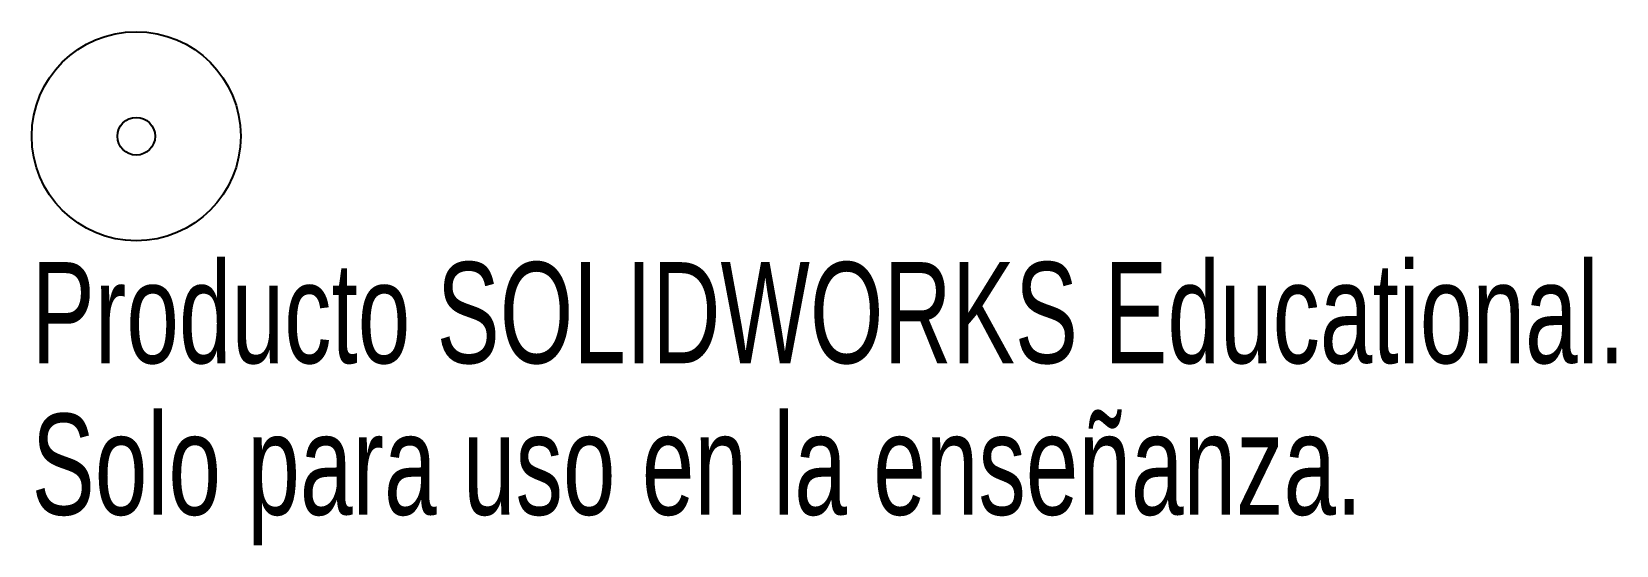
# Model space of a CAD drawing. Header units: millimetres. Extents: x -5 to 70.8, y -19.6 to 5.
import ezdxf

# ---------------------------------------------------------------- set-up
doc = ezdxf.new("R2010")
doc.units = ezdxf.units.MM
doc.styles.add('SLDTEXTSTYLE0', font='TXT', dxfattribs={"width": 0.7})

msp = doc.modelspace()

# ---------------------------------------------------------------- linework, layer by layer
at = {"color": 7, "linetype": 'Continuous', "lineweight": 25}
for radius in [5, 0.9]:
    msp.add_circle((0, 0), radius, dxfattribs=at)

# ---------------------------------------------------------------- texts
at = {"color": 7, "linetype": 'Continuous', "char_height": 4.83362, "attachment_point": 1, "style": 'SLDTEXTSTYLE0'}
for s, insert in [('Producto SOLIDWORKS Educational.', (-5, -6.02)), ('Solo para uso en la enseñanza.', (-5, -13.27))]:
    msp.add_mtext(s, dxfattribs=dict(at, insert=insert))

doc.saveas('drawing.dxf')
